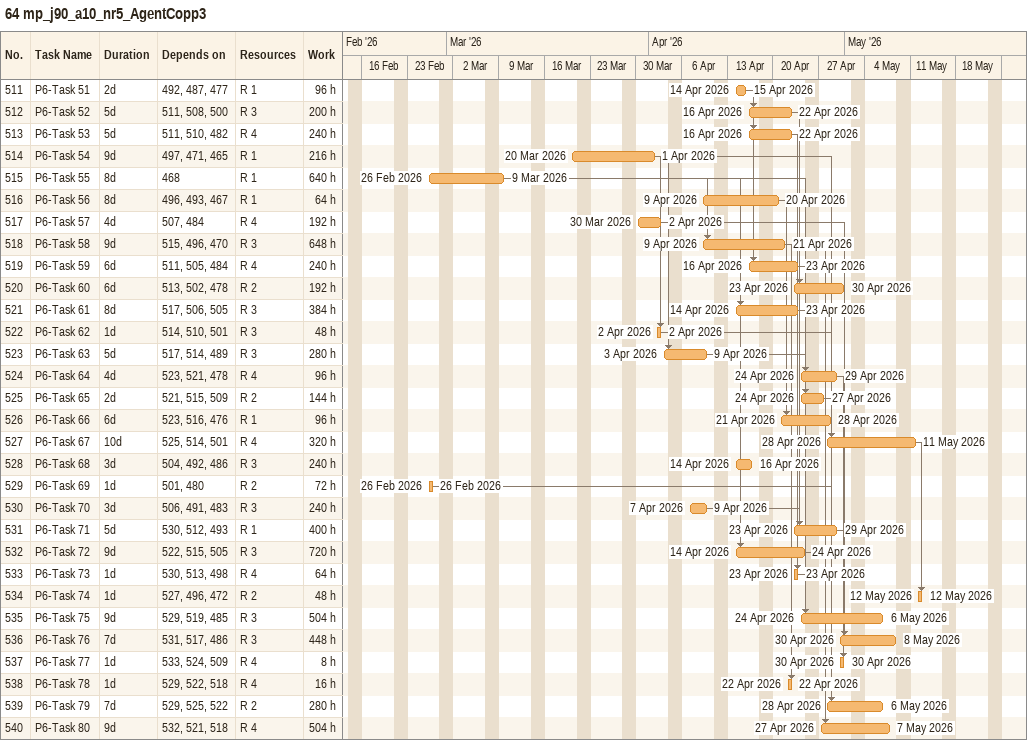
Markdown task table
64 mp_j90_a10_nr5_AgentCopp3

| ID | Task | Duration | Start | Finish | Predecessors | Resources | Work (h) |
|---|---|---|---|---|---|---|---|
| 511 | P6-Task 51 | 2d | 2026-04-14 | 2026-04-15 | 492, 487, 477 | R 1 | 96 |
| 512 | P6-Task 52 | 5d | 2026-04-16 | 2026-04-22 | 511, 508, 500 | R 3 | 200 |
| 513 | P6-Task 53 | 5d | 2026-04-16 | 2026-04-22 | 511, 510, 482 | R 4 | 240 |
| 514 | P6-Task 54 | 9d | 2026-03-20 | 2026-04-01 | 497, 471, 465 | R 1 | 216 |
| 515 | P6-Task 55 | 8d | 2026-02-26 | 2026-03-09 | 468 | R 1 | 640 |
| 516 | P6-Task 56 | 8d | 2026-04-09 | 2026-04-20 | 496, 493, 467 | R 1 | 64 |
| 517 | P6-Task 57 | 4d | 2026-03-30 | 2026-04-02 | 507, 484 | R 4 | 192 |
| 518 | P6-Task 58 | 9d | 2026-04-09 | 2026-04-21 | 515, 496, 470 | R 3 | 648 |
| 519 | P6-Task 59 | 6d | 2026-04-16 | 2026-04-23 | 511, 505, 484 | R 4 | 240 |
| 520 | P6-Task 60 | 6d | 2026-04-23 | 2026-04-30 | 513, 502, 478 | R 2 | 192 |
| 521 | P6-Task 61 | 8d | 2026-04-14 | 2026-04-23 | 517, 506, 505 | R 3 | 384 |
| 522 | P6-Task 62 | 1d | 2026-04-02 | 2026-04-02 | 514, 510, 501 | R 3 | 48 |
| 523 | P6-Task 63 | 5d | 2026-04-03 | 2026-04-09 | 517, 514, 489 | R 3 | 280 |
| 524 | P6-Task 64 | 4d | 2026-04-24 | 2026-04-29 | 523, 521, 478 | R 4 | 96 |
| 525 | P6-Task 65 | 2d | 2026-04-24 | 2026-04-27 | 521, 515, 509 | R 2 | 144 |
| 526 | P6-Task 66 | 6d | 2026-04-21 | 2026-04-28 | 523, 516, 476 | R 1 | 96 |
| 527 | P6-Task 67 | 10d | 2026-04-28 | 2026-05-11 | 525, 514, 501 | R 4 | 320 |
| 528 | P6-Task 68 | 3d | 2026-04-14 | 2026-04-16 | 504, 492, 486 | R 3 | 240 |
| 529 | P6-Task 69 | 1d | 2026-02-26 | 2026-02-26 | 501, 480 | R 2 | 72 |
| 530 | P6-Task 70 | 3d | 2026-04-07 | 2026-04-09 | 506, 491, 483 | R 3 | 240 |
| 531 | P6-Task 71 | 5d | 2026-04-23 | 2026-04-29 | 530, 512, 493 | R 1 | 400 |
| 532 | P6-Task 72 | 9d | 2026-04-14 | 2026-04-24 | 522, 515, 505 | R 3 | 720 |
| 533 | P6-Task 73 | 1d | 2026-04-23 | 2026-04-23 | 530, 513, 498 | R 4 | 64 |
| 534 | P6-Task 74 | 1d | 2026-05-12 | 2026-05-12 | 527, 496, 472 | R 2 | 48 |
| 535 | P6-Task 75 | 9d | 2026-04-24 | 2026-05-06 | 529, 519, 485 | R 3 | 504 |
| 536 | P6-Task 76 | 7d | 2026-04-30 | 2026-05-08 | 531, 517, 486 | R 3 | 448 |
| 537 | P6-Task 77 | 1d | 2026-04-30 | 2026-04-30 | 533, 524, 509 | R 4 | 8 |
| 538 | P6-Task 78 | 1d | 2026-04-22 | 2026-04-22 | 529, 522, 518 | R 4 | 16 |
| 539 | P6-Task 79 | 7d | 2026-04-28 | 2026-05-06 | 529, 525, 522 | R 2 | 280 |
| 540 | P6-Task 80 | 9d | 2026-04-27 | 2026-05-07 | 532, 521, 518 | R 4 | 504 |
